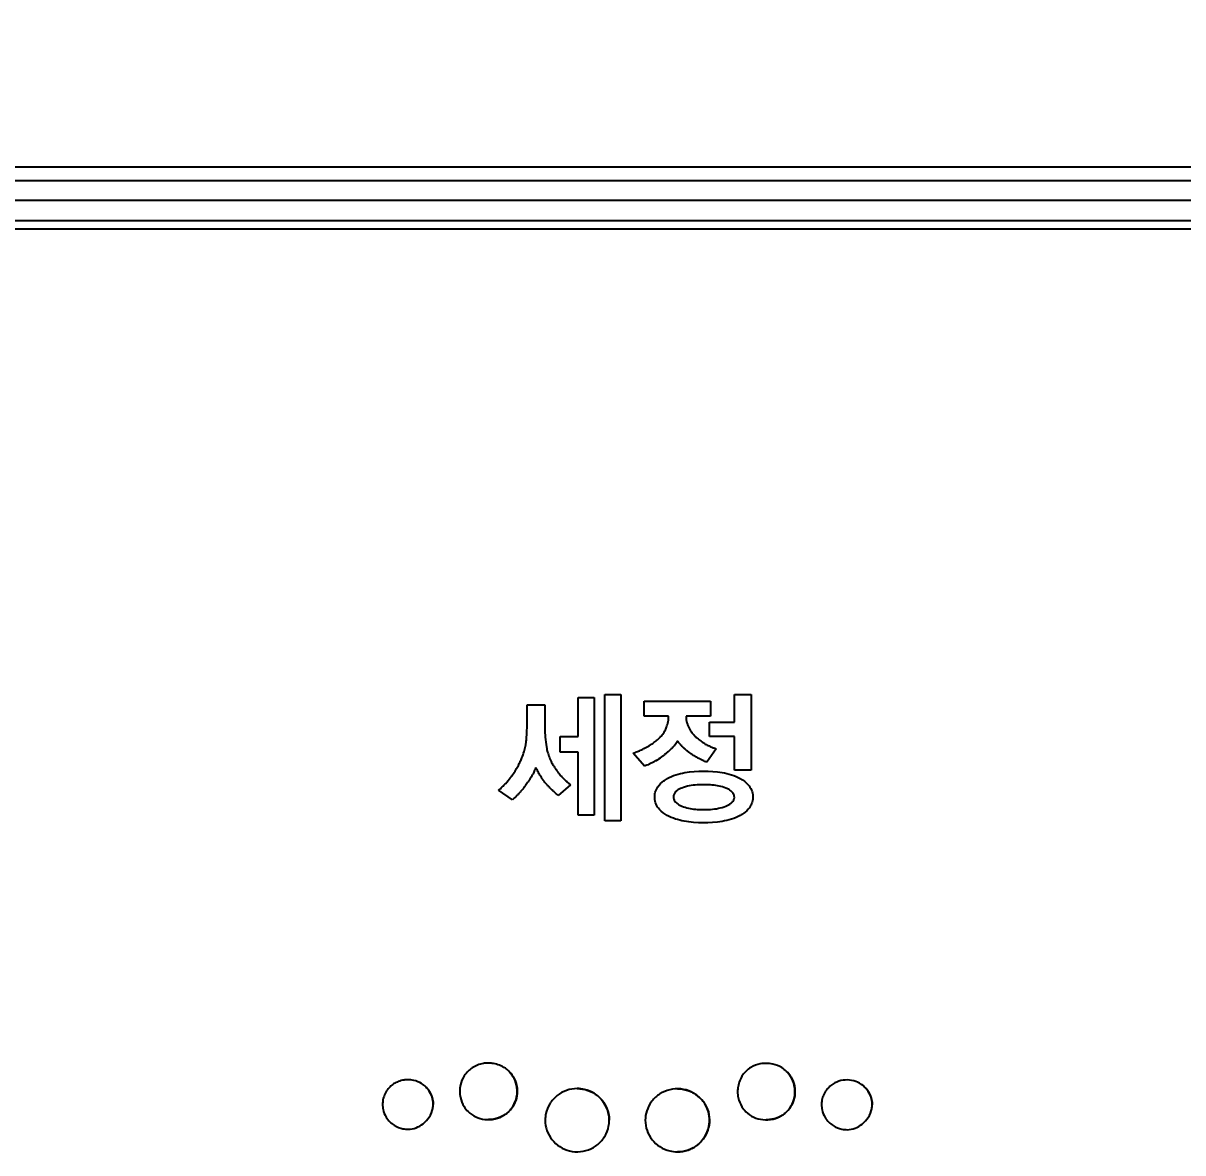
# Model space of a CAD drawing. Header units: millimetres. Extents: x 5 to 3846, y 5 to 2747.
# Drawn here: x 1385.83 to 1414.75, y 1703.98 to 1732.13 of the extents above; entities that cross this region are included whole.
import ezdxf

# ---------------------------------------------------------------- set-up
doc = ezdxf.new("R2010")
doc.units = ezdxf.units.MM
doc.layers.get('0').update_dxf_attribs({"color": 255})
doc.dimstyles.new('ISO-25', dxfattribs={"dimtxt": 2.5, "dimasz": 2.5, "dimexe": 1.25, "dimexo": 0.625, "dimtad": 1, "dimdsep": 46, "dimtxsty": 'Standard', "dimcen": 2.5, "dimadec": 0, "dimazin": 0, "dimtfac": 1, "dimtmove": 0, "dimatfit": 3, "dimfxl": 1, "dimarcsym": 0})

# ---------------------------------------------------------------- blocks, each defined once
blk = doc.blocks.new('*D200')
at = {"color": 3, "lineweight": -2, "transparency": 16777216}
for p, q in [((1358.565, 1690.481), (1358.565, 1805.516)), ((1590.215, 1690.481), (1590.215, 1805.516)), ((1374.815, 1797.391), (1573.965, 1797.391))]:
    blk.add_line(p, q, dxfattribs=at)
at = {"color": 3, "transparency": 16777216}
for points in [[(1374.815, 1800.099), (1374.815, 1794.683), (1358.565, 1797.391)], [(1573.965, 1800.099), (1573.965, 1794.683), (1590.215, 1797.391)]]:
    blk.add_solid(points, dxfattribs=at)
at = {"layer": 'DEFPOINTS', "color": 0, "transparency": 16777216}
for p in [(1590.215, 1797.391), (1358.565, 1686.418), (1590.215, 1686.418)]:
    blk.add_point(p, dxfattribs=at)
at = {"color": 3, "transparency": 16777216, "insert": (1474.39, 1813.641), "char_height": 19.5, "attachment_point": 5}
blk.add_mtext('232', dxfattribs=at)
blk = doc.blocks.new('*D201')
at = {"color": 3, "lineweight": -2, "transparency": 16777216}
for p, q in [((1359.925, 1724.768), (1359.925, 1767.755)), ((1588.855, 1724.768), (1588.855, 1767.755)), ((1376.175, 1759.63), (1572.605, 1759.63))]:
    blk.add_line(p, q, dxfattribs=at)
at = {"color": 3, "transparency": 16777216}
for points in [[(1376.175, 1762.338), (1376.175, 1756.921), (1359.925, 1759.63)], [(1572.605, 1762.338), (1572.605, 1756.921), (1588.855, 1759.63)]]:
    blk.add_solid(points, dxfattribs=at)
at = {"layer": 'DEFPOINTS', "color": 0, "transparency": 16777216}
for p in [(1588.855, 1759.63), (1359.925, 1720.706), (1588.855, 1720.706)]:
    blk.add_point(p, dxfattribs=at)
at = {"color": 3, "transparency": 16777216, "insert": (1474.39, 1775.88), "char_height": 19.5, "attachment_point": 5}
blk.add_mtext('229', dxfattribs=at)

msp = doc.modelspace()

# ---------------------------------------------------------------- linework, layer by layer
at = {"linetype": 'Continuous'}
for p, q in [((1581.015, 1728.546), (1367.765, 1728.546)), ((1367.765, 1728.214), (1581.015, 1728.214)), ((1581.015, 1727.714), (1367.765, 1727.714)), ((1581.015, 1727.206), (1367.765, 1727.206)), ((1367.765, 1727.006), (1581.015, 1727.006)), ((1400.335, 1715.399), (1400.735, 1715.399)), ((1400.335, 1712.249), (1400.335, 1715.399)), ((1400.735, 1715.399), (1400.735, 1715.399)), ((1400.735, 1715.399), (1400.735, 1712.249)), ((1400.735, 1715.399), (1400.735, 1712.249)), ((1403.571, 1715.399), (1403.986, 1715.399)), ((1403.571, 1714.712), (1403.571, 1715.399)), ((1403.986, 1715.399), (1403.986, 1713.516)), ((1403.986, 1715.399), (1403.986, 1715.399)), ((1403.986, 1715.399), (1403.986, 1713.516)), ((1398.394, 1715.145), (1398.834, 1715.145)), ((1398.394, 1714.612), (1398.394, 1715.145)), ((1398.834, 1715.145), (1398.834, 1714.612)), ((1398.834, 1715.145), (1398.834, 1715.145)), ((1398.834, 1715.145), (1398.834, 1714.612)), ((1399.669, 1715.328), (1400.069, 1715.328)), ((1399.669, 1714.354), (1399.669, 1715.328)), ((1400.069, 1715.328), (1400.069, 1712.392)), ((1400.069, 1715.328), (1400.069, 1715.328)), ((1400.069, 1715.328), (1400.069, 1712.392)), ((1401.315, 1715.231), (1402.969, 1715.231)), ((1401.315, 1714.862), (1401.315, 1715.231)), ((1402.969, 1715.231), (1402.969, 1714.862)), ((1402.969, 1715.231), (1402.969, 1715.231)), ((1402.969, 1715.231), (1402.969, 1714.862)), ((1401.92, 1714.862), (1401.315, 1714.862)), ((1401.92, 1714.801), (1401.92, 1714.862)), ((1402.364, 1714.862), (1402.364, 1714.801)), ((1402.969, 1714.862), (1402.364, 1714.862)), ((1402.364, 1714.862), (1402.364, 1714.862)), ((1402.364, 1714.862), (1402.364, 1714.801)), ((1402.969, 1714.862), (1402.969, 1714.862)), ((1398.834, 1714.612), (1398.834, 1714.612)), ((1402.364, 1714.801), (1402.364, 1714.801)), ((1402.418, 1714.596), (1402.418, 1714.596)), ((1402.945, 1714.712), (1403.571, 1714.712)), ((1402.945, 1714.35), (1402.945, 1714.712)), ((1399.217, 1714.354), (1399.669, 1714.354)), ((1399.217, 1713.96), (1399.217, 1714.354)), ((1402.579, 1714.364), (1402.579, 1714.364)), ((1403.571, 1714.35), (1402.945, 1714.35)), ((1403.571, 1713.516), (1403.571, 1714.35)), ((1398.879, 1714.092), (1398.879, 1714.092)), ((1399.669, 1713.96), (1399.217, 1713.96)), ((1399.669, 1712.392), (1399.669, 1713.96)), ((1402.026, 1714.082), (1402.026, 1714.082)), ((1402.861, 1714.153), (1402.861, 1714.153)), ((1403.109, 1714.049), (1402.879, 1713.713)), ((1403.109, 1714.049), (1402.879, 1713.713)), ((1403.109, 1714.049), (1403.109, 1714.049)), ((1401.326, 1713.616), (1401.043, 1713.939)), ((1401.582, 1713.734), (1401.582, 1713.734)), ((1401.841, 1713.913), (1401.841, 1713.913)), ((1402.879, 1713.713), (1402.879, 1713.713)), ((1398.532, 1713.402), (1398.532, 1713.402)), ((1399.056, 1713.62), (1399.056, 1713.62)), ((1401.326, 1713.616), (1401.326, 1713.616)), ((1403.986, 1713.516), (1403.571, 1713.516)), ((1403.986, 1713.516), (1403.986, 1713.516)), ((1398.39, 1713.183), (1398.39, 1713.183)), ((1399.479, 1713.151), (1399.171, 1712.886)), ((1399.479, 1713.151), (1399.171, 1712.886)), ((1399.275, 1713.333), (1399.275, 1713.333)), ((1399.479, 1713.151), (1399.479, 1713.151)), ((1403.712, 1713.305), (1403.712, 1713.305)), ((1398.029, 1712.775), (1397.682, 1713.012)), ((1398.219, 1712.963), (1398.219, 1712.963)), ((1399.171, 1712.886), (1399.171, 1712.886)), ((1402.252, 1713.069), (1402.252, 1713.069)), ((1398.029, 1712.775), (1398.029, 1712.775)), ((1402.252, 1712.62), (1402.252, 1712.62)), ((1400.069, 1712.392), (1399.669, 1712.392)), ((1400.069, 1712.392), (1400.069, 1712.392)), ((1400.735, 1712.249), (1400.335, 1712.249)), ((1400.735, 1712.249), (1400.735, 1712.249)), ((1403.712, 1712.385), (1403.712, 1712.385)), ((1397.432, 1706.212), (1397.432, 1706.212)), ((1404.361, 1706.206), (1404.361, 1706.206)), ((1397.94, 1706.012), (1397.94, 1706.012)), ((1404.867, 1706.006), (1404.867, 1706.006)), ((1395.423, 1705.796), (1395.423, 1705.796)), ((1395.866, 1705.622), (1395.866, 1705.622)), ((1399.646, 1705.577), (1399.646, 1705.577)), ((1402.144, 1705.571), (1402.144, 1705.571)), ((1406.37, 1705.792), (1406.37, 1705.792)), ((1406.812, 1705.615), (1406.812, 1705.615)), ((1396.054, 1705.179), (1396.054, 1705.179)), ((1397.938, 1705.004), (1397.938, 1705.004)), ((1404.867, 1705), (1404.867, 1705)), ((1407.002, 1705.171), (1407.002, 1705.171)), ((1397.43, 1704.803), (1397.43, 1704.803)), ((1400.443, 1704.789), (1400.443, 1704.789)), ((1404.359, 1704.798), (1404.359, 1704.798)), ((1395.425, 1704.562), (1395.425, 1704.562)), ((1406.373, 1704.552), (1406.373, 1704.552)), ((1399.645, 1704.002), (1399.645, 1704.002)), ((1402.142, 1704), (1402.142, 1704))]:
    msp.add_line(p, q, dxfattribs=at)
for points, knots in [([(1398.365, 1714.173), (1398.371, 1714.213), (1398.376, 1714.253), (1398.383, 1714.333), (1398.386, 1714.373), (1398.392, 1714.479), (1398.394, 1714.546), (1398.394, 1714.612)], [0, 0, 0, 0, 0.273801, 0.273801, 0.547572, 0.547572, 1, 1, 1, 1]), ([(1398.834, 1714.612), (1398.834, 1714.566), (1398.835, 1714.52), (1398.84, 1714.428), (1398.843, 1714.382), (1398.855, 1714.254), (1398.866, 1714.173), (1398.879, 1714.092)], [0, 0, 0, 0, 0.264673, 0.264673, 0.529322, 0.529322, 1, 1, 1, 1]), ([(1398.834, 1714.612), (1398.834, 1714.566), (1398.835, 1714.52), (1398.84, 1714.428), (1398.843, 1714.382), (1398.855, 1714.254), (1398.866, 1714.173), (1398.879, 1714.092)], [0, 0, 0, 0, 0.264673, 0.264673, 0.529322, 0.529322, 1, 1, 1, 1]), ([(1401.698, 1714.322), (1401.714, 1714.337), (1401.729, 1714.353), (1401.768, 1714.398), (1401.79, 1714.428), (1401.826, 1714.484), (1401.841, 1714.51), (1401.86, 1714.552), (1401.866, 1714.567), (1401.872, 1714.583)], [0, 0, 0, 0, 0.20739, 0.20739, 0.561083, 0.561083, 0.841869, 0.841869, 1, 1, 1, 1]), ([(1401.872, 1714.583), (1401.88, 1714.606), (1401.888, 1714.629), (1401.901, 1714.676), (1401.908, 1714.7), (1401.917, 1714.75), (1401.92, 1714.775), (1401.92, 1714.801)], [0, 0, 0, 0, 0.32154, 0.32154, 0.657831, 0.657831, 1, 1, 1, 1]), ([(1402.364, 1714.801), (1402.364, 1714.778), (1402.367, 1714.754), (1402.377, 1714.708), (1402.384, 1714.686), (1402.4, 1714.64), (1402.408, 1714.618), (1402.418, 1714.596)], [0, 0, 0, 0, 0.328201, 0.328201, 0.662685, 0.662685, 1, 1, 1, 1]), ([(1402.364, 1714.801), (1402.364, 1714.778), (1402.367, 1714.754), (1402.377, 1714.708), (1402.384, 1714.686), (1402.4, 1714.64), (1402.408, 1714.618), (1402.418, 1714.596)], [0, 0, 0, 0, 0.328201, 0.328201, 0.662685, 0.662685, 1, 1, 1, 1]), ([(1402.418, 1714.596), (1402.427, 1714.573), (1402.439, 1714.55), (1402.463, 1714.507), (1402.477, 1714.486), (1402.509, 1714.44), (1402.529, 1714.417), (1402.559, 1714.384), (1402.569, 1714.374), (1402.579, 1714.364)], [0, 0, 0, 0, 0.264389, 0.264389, 0.528697, 0.528697, 0.85338, 0.85338, 1, 1, 1, 1]), ([(1402.418, 1714.596), (1402.427, 1714.573), (1402.439, 1714.55), (1402.463, 1714.507), (1402.477, 1714.486), (1402.509, 1714.44), (1402.529, 1714.417), (1402.559, 1714.384), (1402.569, 1714.374), (1402.579, 1714.364)], [0, 0, 0, 0, 0.264388, 0.264388, 0.528696, 0.528696, 0.853379, 0.853379, 1, 1, 1, 1]), ([(1401.37, 1714.084), (1401.395, 1714.096), (1401.419, 1714.109), (1401.482, 1714.147), (1401.521, 1714.172), (1401.588, 1714.222), (1401.617, 1714.245), (1401.663, 1714.286), (1401.681, 1714.304), (1401.698, 1714.322)], [0, 0, 0, 0, 0.202214, 0.202214, 0.543187, 0.543187, 0.81488, 0.81488, 1, 1, 1, 1]), ([(1402.15, 1714.243), (1402.15, 1714.243), (1402.15, 1714.243), (1402.14, 1714.226), (1402.13, 1714.209), (1402.108, 1714.178), (1402.096, 1714.162), (1402.07, 1714.129), (1402.055, 1714.112), (1402.035, 1714.091), (1402.03, 1714.086), (1402.026, 1714.082)], [0, 0, 0, 0, 0.000079, 0.000079, 0.284465, 0.284465, 0.56867, 0.56867, 0.907013, 0.907013, 1, 1, 1, 1]), ([(1402.266, 1714.101), (1402.256, 1714.111), (1402.247, 1714.122), (1402.222, 1714.149), (1402.206, 1714.167), (1402.18, 1714.199), (1402.169, 1714.214), (1402.155, 1714.234), (1402.153, 1714.238), (1402.15, 1714.243)], [0, 0, 0, 0, 0.227925, 0.227925, 0.609223, 0.609223, 0.913966, 0.913966, 1, 1, 1, 1]), ([(1402.579, 1714.364), (1402.597, 1714.347), (1402.616, 1714.33), (1402.667, 1714.286), (1402.7, 1714.259), (1402.761, 1714.214), (1402.789, 1714.195), (1402.832, 1714.169), (1402.847, 1714.161), (1402.861, 1714.153)], [0, 0, 0, 0, 0.213876, 0.213876, 0.573069, 0.573069, 0.859765, 0.859765, 1, 1, 1, 1]), ([(1402.579, 1714.364), (1402.597, 1714.347), (1402.616, 1714.33), (1402.667, 1714.286), (1402.7, 1714.259), (1402.761, 1714.214), (1402.789, 1714.195), (1402.832, 1714.169), (1402.847, 1714.161), (1402.861, 1714.153)], [0, 0, 0, 0, 0.213874, 0.213874, 0.573067, 0.573067, 0.859764, 0.859764, 1, 1, 1, 1]), ([(1398.223, 1713.724), (1398.237, 1713.755), (1398.25, 1713.786), (1398.285, 1713.871), (1398.305, 1713.926), (1398.335, 1714.025), (1398.346, 1714.069), (1398.359, 1714.134), (1398.362, 1714.154), (1398.365, 1714.173)], [0, 0, 0, 0, 0.217171, 0.217171, 0.582045, 0.582045, 0.873309, 0.873309, 1, 1, 1, 1]), ([(1398.879, 1714.092), (1398.886, 1714.047), (1398.896, 1714.002), (1398.919, 1713.914), (1398.934, 1713.87), (1398.967, 1713.784), (1398.986, 1713.742), (1399.023, 1713.673), (1399.039, 1713.646), (1399.056, 1713.62)], [0, 0, 0, 0, 0.268655, 0.268655, 0.541586, 0.541586, 0.812603, 0.812603, 1, 1, 1, 1]), ([(1398.879, 1714.092), (1398.886, 1714.047), (1398.896, 1714.002), (1398.919, 1713.914), (1398.934, 1713.87), (1398.967, 1713.784), (1398.986, 1713.742), (1399.023, 1713.673), (1399.039, 1713.646), (1399.056, 1713.62)], [0, 0, 0, 0, 0.268655, 0.268655, 0.541585, 0.541585, 0.812602, 0.812602, 1, 1, 1, 1]), ([(1401.043, 1713.939), (1401.078, 1713.95), (1401.112, 1713.963), (1401.18, 1713.991), (1401.213, 1714.006), (1401.288, 1714.041), (1401.329, 1714.062), (1401.37, 1714.084)], [0, 0, 0, 0, 0.30684, 0.30684, 0.613344, 0.613344, 1, 1, 1, 1]), ([(1402.026, 1714.082), (1402.01, 1714.065), (1401.994, 1714.05), (1401.962, 1714.019), (1401.945, 1714.003), (1401.908, 1713.97), (1401.888, 1713.952), (1401.858, 1713.927), (1401.85, 1713.92), (1401.841, 1713.913)], [0, 0, 0, 0, 0.270217, 0.270217, 0.54042, 0.54042, 0.86815, 0.86815, 1, 1, 1, 1]), ([(1402.026, 1714.082), (1402.01, 1714.065), (1401.994, 1714.05), (1401.962, 1714.019), (1401.945, 1714.003), (1401.908, 1713.97), (1401.888, 1713.952), (1401.858, 1713.927), (1401.85, 1713.92), (1401.841, 1713.913)], [0, 0, 0, 0, 0.270218, 0.270218, 0.540421, 0.540421, 0.868151, 0.868151, 1, 1, 1, 1]), ([(1402.45, 1713.946), (1402.437, 1713.955), (1402.424, 1713.964), (1402.388, 1713.991), (1402.367, 1714.008), (1402.329, 1714.04), (1402.313, 1714.055), (1402.287, 1714.08), (1402.276, 1714.091), (1402.266, 1714.101)], [0, 0, 0, 0, 0.203368, 0.203368, 0.543979, 0.543979, 0.815976, 0.815976, 1, 1, 1, 1]), ([(1402.861, 1714.153), (1402.878, 1714.144), (1402.895, 1714.135), (1402.942, 1714.113), (1402.971, 1714.1), (1403.025, 1714.078), (1403.049, 1714.069), (1403.085, 1714.057), (1403.097, 1714.053), (1403.109, 1714.049)], [0, 0, 0, 0, 0.214791, 0.214791, 0.574334, 0.574334, 0.861595, 0.861595, 1, 1, 1, 1]), ([(1402.861, 1714.153), (1402.878, 1714.144), (1402.895, 1714.135), (1402.942, 1714.113), (1402.971, 1714.1), (1403.025, 1714.078), (1403.049, 1714.069), (1403.085, 1714.057), (1403.097, 1714.053), (1403.109, 1714.049)], [0, 0, 0, 0, 0.214793, 0.214793, 0.574337, 0.574337, 0.861597, 0.861597, 1, 1, 1, 1]), ([(1397.975, 1713.321), (1397.994, 1713.345), (1398.013, 1713.37), (1398.062, 1713.437), (1398.09, 1713.48), (1398.139, 1713.56), (1398.159, 1713.596), (1398.194, 1713.663), (1398.209, 1713.693), (1398.223, 1713.724)], [0, 0, 0, 0, 0.195577, 0.195577, 0.523986, 0.523986, 0.785971, 0.785971, 1, 1, 1, 1]), ([(1401.582, 1713.734), (1401.558, 1713.721), (1401.535, 1713.708), (1401.487, 1713.684), (1401.463, 1713.672), (1401.401, 1713.645), (1401.364, 1713.629), (1401.326, 1713.616)], [0, 0, 0, 0, 0.286195, 0.286195, 0.572425, 0.572425, 1, 1, 1, 1]), ([(1401.841, 1713.913), (1401.821, 1713.896), (1401.8, 1713.879), (1401.757, 1713.846), (1401.735, 1713.83), (1401.685, 1713.796), (1401.657, 1713.778), (1401.613, 1713.752), (1401.597, 1713.743), (1401.582, 1713.734)], [0, 0, 0, 0, 0.256546, 0.256546, 0.513086, 0.513086, 0.830981, 0.830981, 1, 1, 1, 1]), ([(1401.841, 1713.913), (1401.821, 1713.896), (1401.8, 1713.879), (1401.757, 1713.846), (1401.735, 1713.83), (1401.679, 1713.792), (1401.645, 1713.771), (1401.601, 1713.745), (1401.591, 1713.74), (1401.582, 1713.734)], [0, 0, 0, 0, 0.256531, 0.256531, 0.513057, 0.513057, 0.898335, 0.898335, 1, 1, 1, 1]), ([(1402.693, 1713.795), (1402.693, 1713.795), (1402.693, 1713.795), (1402.668, 1713.808), (1402.642, 1713.822), (1402.592, 1713.852), (1402.567, 1713.867), (1402.515, 1713.901), (1402.487, 1713.92), (1402.456, 1713.941), (1402.453, 1713.943), (1402.45, 1713.946)], [0, 0, 0, 0, 0.000084, 0.000084, 0.304524, 0.304524, 0.608816, 0.608816, 0.96199, 0.96199, 1, 1, 1, 1]), ([(1402.879, 1713.713), (1402.862, 1713.72), (1402.845, 1713.726), (1402.81, 1713.741), (1402.793, 1713.748), (1402.756, 1713.765), (1402.735, 1713.774), (1402.708, 1713.788), (1402.701, 1713.791), (1402.693, 1713.795)], [0, 0, 0, 0, 0.274754, 0.274754, 0.549489, 0.549489, 0.88061, 0.88061, 1, 1, 1, 1]), ([(1398.532, 1713.402), (1398.531, 1713.4), (1398.53, 1713.398), (1398.518, 1713.378), (1398.507, 1713.36), (1398.485, 1713.326), (1398.474, 1713.308), (1398.448, 1713.268), (1398.433, 1713.246), (1398.409, 1713.21), (1398.4, 1713.197), (1398.39, 1713.183)], [0, 0, 0, 0, 0.028769, 0.028769, 0.264316, 0.264316, 0.499995, 0.499995, 0.815293, 0.815293, 1, 1, 1, 1]), ([(1398.532, 1713.402), (1398.531, 1713.4), (1398.53, 1713.398), (1398.518, 1713.378), (1398.507, 1713.36), (1398.485, 1713.326), (1398.474, 1713.308), (1398.448, 1713.268), (1398.433, 1713.246), (1398.409, 1713.21), (1398.4, 1713.197), (1398.39, 1713.183)], [0, 0, 0, 0, 0.028769, 0.028769, 0.264317, 0.264317, 0.499997, 0.499997, 0.815295, 0.815295, 1, 1, 1, 1]), ([(1398.612, 1713.58), (1398.608, 1713.568), (1398.604, 1713.557), (1398.592, 1713.525), (1398.584, 1713.505), (1398.569, 1713.471), (1398.561, 1713.456), (1398.547, 1713.428), (1398.54, 1713.415), (1398.532, 1713.402)], [0, 0, 0, 0, 0.192784, 0.192784, 0.515704, 0.515704, 0.773557, 0.773557, 1, 1, 1, 1]), ([(1398.704, 1713.405), (1398.694, 1713.421), (1398.685, 1713.437), (1398.668, 1713.469), (1398.659, 1713.485), (1398.641, 1713.521), (1398.631, 1713.541), (1398.619, 1713.567), (1398.615, 1713.574), (1398.612, 1713.58)], [0, 0, 0, 0, 0.27822, 0.27822, 0.556416, 0.556416, 0.890094, 0.890094, 1, 1, 1, 1]), ([(1398.82, 1713.237), (1398.811, 1713.248), (1398.802, 1713.26), (1398.779, 1713.291), (1398.765, 1713.311), (1398.74, 1713.347), (1398.729, 1713.364), (1398.714, 1713.388), (1398.709, 1713.397), (1398.704, 1713.405)], [0, 0, 0, 0, 0.214188, 0.214188, 0.571603, 0.571603, 0.85744, 0.85744, 1, 1, 1, 1]), ([(1399.056, 1713.62), (1399.065, 1713.607), (1399.073, 1713.595), (1399.106, 1713.545), (1399.133, 1713.508), (1399.182, 1713.441), (1399.206, 1713.412), (1399.245, 1713.366), (1399.259, 1713.349), (1399.275, 1713.333)], [0, 0, 0, 0, 0.123248, 0.123248, 0.500018, 0.500018, 0.81428, 0.81428, 1, 1, 1, 1]), ([(1399.056, 1713.62), (1399.065, 1713.607), (1399.073, 1713.595), (1399.106, 1713.545), (1399.133, 1713.508), (1399.182, 1713.441), (1399.206, 1713.412), (1399.245, 1713.366), (1399.259, 1713.349), (1399.275, 1713.333)], [0, 0, 0, 0, 0.123246, 0.123246, 0.500017, 0.500017, 0.814279, 0.814279, 1, 1, 1, 1]), ([(1401.891, 1713.303), (1402.025, 1713.381), (1402.179, 1713.426), (1402.636, 1713.504), (1402.952, 1713.504), (1403.414, 1713.429), (1403.574, 1713.385), (1403.712, 1713.305)], [0, 0, 0, 0, 0.248838, 0.248838, 0.743466, 0.743466, 1, 1, 1, 1]), ([(1397.682, 1713.012), (1397.682, 1713.012), (1397.682, 1713.012), (1397.714, 1713.038), (1397.745, 1713.066), (1397.804, 1713.124), (1397.833, 1713.154), (1397.901, 1713.229), (1397.939, 1713.275), (1397.975, 1713.321)], [0, 0, 0, 0, 0.000101, 0.000101, 0.292202, 0.292202, 0.584081, 0.584081, 1, 1, 1, 1]), ([(1398.39, 1713.183), (1398.379, 1713.167), (1398.368, 1713.151), (1398.337, 1713.109), (1398.318, 1713.082), (1398.281, 1713.036), (1398.265, 1713.016), (1398.238, 1712.985), (1398.229, 1712.974), (1398.219, 1712.963)], [0, 0, 0, 0, 0.210827, 0.210827, 0.562815, 0.562815, 0.844248, 0.844248, 1, 1, 1, 1]), ([(1398.39, 1713.183), (1398.379, 1713.167), (1398.368, 1713.151), (1398.337, 1713.109), (1398.318, 1713.082), (1398.281, 1713.036), (1398.265, 1713.016), (1398.238, 1712.985), (1398.229, 1712.974), (1398.219, 1712.963)], [0, 0, 0, 0, 0.210828, 0.210828, 0.562817, 0.562817, 0.84425, 0.84425, 1, 1, 1, 1]), ([(1399.004, 1713.033), (1398.986, 1713.05), (1398.968, 1713.068), (1398.934, 1713.104), (1398.917, 1713.122), (1398.88, 1713.163), (1398.861, 1713.186), (1398.834, 1713.219), (1398.827, 1713.228), (1398.82, 1713.237)], [0, 0, 0, 0, 0.272862, 0.272862, 0.545698, 0.545698, 0.875481, 0.875481, 1, 1, 1, 1]), ([(1399.275, 1713.333), (1399.291, 1713.316), (1399.308, 1713.3), (1399.341, 1713.268), (1399.359, 1713.252), (1399.398, 1713.217), (1399.42, 1713.198), (1399.454, 1713.17), (1399.466, 1713.16), (1399.479, 1713.151)], [0, 0, 0, 0, 0.256081, 0.256081, 0.512159, 0.512159, 0.829484, 0.829484, 1, 1, 1, 1]), ([(1399.275, 1713.333), (1399.287, 1713.321), (1399.299, 1713.309), (1399.332, 1713.276), (1399.354, 1713.256), (1399.394, 1713.221), (1399.411, 1713.205), (1399.446, 1713.177), (1399.462, 1713.164), (1399.479, 1713.151)], [0, 0, 0, 0, 0.188289, 0.188289, 0.512177, 0.512177, 0.768251, 0.768251, 1, 1, 1, 1]), ([(1401.891, 1712.383), (1401.82, 1712.423), (1401.751, 1712.472), (1401.662, 1712.572), (1401.633, 1712.616), (1401.592, 1712.711), (1401.58, 1712.763), (1401.575, 1712.864), (1401.58, 1712.914), (1401.606, 1713.011), (1401.63, 1713.059), (1401.698, 1713.156), (1401.748, 1713.204), (1401.83, 1713.265), (1401.86, 1713.285), (1401.891, 1713.303)], [0, 0, 0, 0, 0.211448, 0.211448, 0.343908, 0.343908, 0.477202, 0.477202, 0.603479, 0.603479, 0.736187, 0.736187, 0.908305, 0.908305, 1, 1, 1, 1]), ([(1403.354, 1713.067), (1403.246, 1713.11), (1403.129, 1713.131), (1402.888, 1713.153), (1402.762, 1713.154), (1402.506, 1713.137), (1402.373, 1713.117), (1402.252, 1713.069)], [0, 0, 0, 0, 0.311836, 0.311836, 0.648272, 0.648272, 1, 1, 1, 1]), ([(1403.712, 1713.305), (1403.783, 1713.264), (1403.851, 1713.213), (1403.94, 1713.112), (1403.97, 1713.067), (1404.011, 1712.971), (1404.022, 1712.918), (1404.027, 1712.815), (1404.022, 1712.764), (1403.993, 1712.667), (1403.97, 1712.62), (1403.901, 1712.525), (1403.851, 1712.478), (1403.77, 1712.42), (1403.741, 1712.402), (1403.712, 1712.385)], [0, 0, 0, 0, 0.212577, 0.212577, 0.34737, 0.34737, 0.48309, 0.48309, 0.610986, 0.610986, 0.74331, 0.74331, 0.914007, 0.914007, 1, 1, 1, 1]), ([(1403.712, 1713.305), (1403.783, 1713.264), (1403.851, 1713.213), (1403.94, 1713.112), (1403.97, 1713.067), (1404.011, 1712.971), (1404.022, 1712.918), (1404.027, 1712.815), (1404.022, 1712.764), (1403.993, 1712.667), (1403.97, 1712.62), (1403.901, 1712.525), (1403.851, 1712.478), (1403.77, 1712.42), (1403.741, 1712.402), (1403.712, 1712.385)], [0, 0, 0, 0, 0.212577, 0.212577, 0.34737, 0.34737, 0.48309, 0.48309, 0.610986, 0.610986, 0.74331, 0.74331, 0.914007, 0.914007, 1, 1, 1, 1]), ([(1398.219, 1712.963), (1398.203, 1712.945), (1398.186, 1712.928), (1398.153, 1712.893), (1398.135, 1712.876), (1398.097, 1712.838), (1398.076, 1712.818), (1398.046, 1712.79), (1398.037, 1712.783), (1398.029, 1712.775)], [0, 0, 0, 0, 0.270532, 0.270532, 0.541057, 0.541057, 0.869034, 0.869034, 1, 1, 1, 1]), ([(1399.171, 1712.886), (1399.155, 1712.899), (1399.139, 1712.913), (1399.107, 1712.94), (1399.091, 1712.954), (1399.057, 1712.984), (1399.038, 1713.001), (1399.015, 1713.023), (1399.01, 1713.028), (1399.004, 1713.033)], [0, 0, 0, 0, 0.282668, 0.282668, 0.565319, 0.565319, 0.902324, 0.902324, 1, 1, 1, 1]), ([(1402.252, 1713.069), (1402.207, 1713.051), (1402.164, 1713.029), (1402.108, 1712.984), (1402.092, 1712.967), (1402.065, 1712.929), (1402.055, 1712.907), (1402.045, 1712.864), (1402.045, 1712.843), (1402.049, 1712.803), (1402.056, 1712.783), (1402.074, 1712.748), (1402.085, 1712.732), (1402.122, 1712.692), (1402.152, 1712.671), (1402.205, 1712.641), (1402.228, 1712.63), (1402.252, 1712.62)], [0, 0, 0, 0, 0.22291, 0.22291, 0.330397, 0.330397, 0.439675, 0.439675, 0.533739, 0.533739, 0.627662, 0.627662, 0.717302, 0.717302, 0.881542, 0.881542, 1, 1, 1, 1]), ([(1402.252, 1713.069), (1402.207, 1713.051), (1402.164, 1713.029), (1402.108, 1712.984), (1402.092, 1712.967), (1402.065, 1712.929), (1402.055, 1712.907), (1402.045, 1712.864), (1402.045, 1712.843), (1402.049, 1712.803), (1402.056, 1712.783), (1402.074, 1712.748), (1402.085, 1712.732), (1402.122, 1712.692), (1402.152, 1712.671), (1402.205, 1712.641), (1402.228, 1712.63), (1402.252, 1712.62)], [0, 0, 0, 0, 0.22291, 0.22291, 0.330397, 0.330397, 0.439675, 0.439675, 0.533739, 0.533739, 0.627662, 0.627662, 0.717302, 0.717302, 0.881542, 0.881542, 1, 1, 1, 1]), ([(1403.354, 1712.618), (1403.399, 1712.636), (1403.443, 1712.658), (1403.499, 1712.703), (1403.516, 1712.72), (1403.543, 1712.757), (1403.554, 1712.779), (1403.564, 1712.822), (1403.565, 1712.842), (1403.56, 1712.882), (1403.555, 1712.901), (1403.537, 1712.936), (1403.526, 1712.952), (1403.49, 1712.991), (1403.462, 1713.012), (1403.408, 1713.043), (1403.381, 1713.056), (1403.354, 1713.067)], [0, 0, 0, 0, 0.224378, 0.224378, 0.330689, 0.330689, 0.438928, 0.438928, 0.531145, 0.531145, 0.621917, 0.621917, 0.710138, 0.710138, 0.865366, 0.865366, 1, 1, 1, 1]), ([(1402.252, 1712.62), (1402.359, 1712.574), (1402.476, 1712.552), (1402.717, 1712.529), (1402.843, 1712.528), (1403.099, 1712.547), (1403.232, 1712.568), (1403.354, 1712.618)], [0, 0, 0, 0, 0.312038, 0.312038, 0.647742, 0.647742, 1, 1, 1, 1]), ([(1403.712, 1712.385), (1403.574, 1712.306), (1403.415, 1712.263), (1402.947, 1712.188), (1402.623, 1712.189), (1402.166, 1712.269), (1402.02, 1712.311), (1401.891, 1712.383)], [0, 0, 0, 0, 0.255439, 0.255439, 0.763122, 0.763122, 1, 1, 1, 1]), ([(1397.432, 1706.212), (1397.389, 1706.212), (1397.346, 1706.209), (1397.255, 1706.193), (1397.205, 1706.18), (1397.111, 1706.143), (1397.066, 1706.12), (1396.988, 1706.069), (1396.954, 1706.042), (1396.923, 1706.012)], [0, 0, 0, 0, 0.228198, 0.228198, 0.499558, 0.499558, 0.769084, 0.769084, 1, 1, 1, 1]), ([(1397.94, 1706.012), (1397.913, 1706.037), (1397.884, 1706.061), (1397.807, 1706.113), (1397.757, 1706.14), (1397.658, 1706.178), (1397.609, 1706.192), (1397.517, 1706.208), (1397.474, 1706.212), (1397.432, 1706.212)], [0, 0, 0, 0, 0.199136, 0.199136, 0.500184, 0.500184, 0.771154, 0.771154, 1, 1, 1, 1]), ([(1404.361, 1706.206), (1404.31, 1706.207), (1404.259, 1706.202), (1404.129, 1706.176), (1404.049, 1706.146), (1403.932, 1706.077), (1403.889, 1706.043), (1403.851, 1706.006)], [0, 0, 0, 0, 0.269846, 0.269846, 0.71285, 0.71285, 1, 1, 1, 1]), ([(1404.867, 1706.006), (1404.831, 1706.041), (1404.79, 1706.072), (1404.679, 1706.141), (1404.602, 1706.171), (1404.47, 1706.2), (1404.415, 1706.206), (1404.361, 1706.206)], [0, 0, 0, 0, 0.27039, 0.27039, 0.70758, 0.70758, 1, 1, 1, 1]), ([(1396.923, 1706.012), (1396.887, 1705.977), (1396.855, 1705.937), (1396.784, 1705.826), (1396.752, 1705.749), (1396.721, 1705.618), (1396.715, 1705.563), (1396.715, 1705.509)], [0, 0, 0, 0, 0.271942, 0.271942, 0.708393, 0.708393, 1, 1, 1, 1]), ([(1397.938, 1705.004), (1397.994, 1705.059), (1398.042, 1705.126), (1398.111, 1705.268), (1398.134, 1705.346), (1398.154, 1705.504), (1398.149, 1705.587), (1398.113, 1705.741), (1398.083, 1705.815), (1398.014, 1705.928), (1397.979, 1705.972), (1397.94, 1706.012)], [0, 0, 0, 0, 0.213232, 0.213232, 0.425968, 0.425968, 0.643543, 0.643543, 0.851608, 0.851608, 1, 1, 1, 1]), ([(1397.94, 1706.012), (1397.997, 1705.955), (1398.044, 1705.886), (1398.114, 1705.74), (1398.137, 1705.661), (1398.154, 1705.5), (1398.147, 1705.416), (1398.109, 1705.263), (1398.077, 1705.19), (1398.008, 1705.081), (1397.975, 1705.04), (1397.938, 1705.004)], [0, 0, 0, 0, 0.217492, 0.217492, 0.434708, 0.434708, 0.653353, 0.653353, 0.86169, 0.86169, 1, 1, 1, 1]), ([(1403.851, 1706.006), (1403.824, 1705.979), (1403.799, 1705.95), (1403.745, 1705.874), (1403.719, 1705.825), (1403.679, 1705.728), (1403.664, 1705.678), (1403.648, 1705.587), (1403.644, 1705.545), (1403.644, 1705.502)], [0, 0, 0, 0, 0.20406, 0.20406, 0.500178, 0.500178, 0.773193, 0.773193, 1, 1, 1, 1]), ([(1404.867, 1705), (1404.923, 1705.054), (1404.969, 1705.12), (1405.037, 1705.26), (1405.06, 1705.336), (1405.081, 1705.494), (1405.077, 1705.577), (1405.041, 1705.732), (1405.012, 1705.806), (1404.942, 1705.92), (1404.907, 1705.966), (1404.867, 1706.006)], [0, 0, 0, 0, 0.210388, 0.210388, 0.419895, 0.419895, 0.639336, 0.639336, 0.848007, 0.848007, 1, 1, 1, 1]), ([(1404.867, 1706.006), (1404.923, 1705.95), (1404.97, 1705.883), (1405.039, 1705.74), (1405.062, 1705.662), (1405.081, 1705.502), (1405.076, 1705.419), (1405.039, 1705.264), (1405.008, 1705.191), (1404.939, 1705.08), (1404.905, 1705.037), (1404.867, 1705)], [0, 0, 0, 0, 0.214373, 0.214373, 0.428171, 0.428171, 0.647571, 0.647571, 0.856664, 0.856664, 1, 1, 1, 1]), ([(1394.979, 1705.623), (1394.955, 1705.6), (1394.933, 1705.574), (1394.884, 1705.509), (1394.86, 1705.466), (1394.823, 1705.381), (1394.81, 1705.337), (1394.795, 1705.257), (1394.791, 1705.221), (1394.791, 1705.184)], [0, 0, 0, 0, 0.203886, 0.203886, 0.499751, 0.499751, 0.774879, 0.774879, 1, 1, 1, 1]), ([(1395.423, 1705.796), (1395.391, 1705.796), (1395.358, 1705.794), (1395.278, 1705.782), (1395.23, 1705.769), (1395.143, 1705.736), (1395.103, 1705.715), (1395.035, 1705.671), (1395.006, 1705.648), (1394.979, 1705.623)], [0, 0, 0, 0, 0.197149, 0.197149, 0.499736, 0.499736, 0.770884, 0.770884, 1, 1, 1, 1]), ([(1395.866, 1705.622), (1395.834, 1705.652), (1395.8, 1705.679), (1395.703, 1705.739), (1395.637, 1705.765), (1395.521, 1705.791), (1395.472, 1705.796), (1395.423, 1705.796)], [0, 0, 0, 0, 0.267306, 0.267306, 0.699416, 0.699416, 1, 1, 1, 1]), ([(1395.866, 1705.622), (1395.898, 1705.59), (1395.927, 1705.554), (1395.992, 1705.454), (1396.021, 1705.386), (1396.048, 1705.271), (1396.054, 1705.225), (1396.054, 1705.179)], [0, 0, 0, 0, 0.278021, 0.278021, 0.723003, 0.723003, 1, 1, 1, 1]), ([(1396.054, 1705.179), (1396.054, 1705.214), (1396.051, 1705.249), (1396.036, 1705.33), (1396.022, 1705.375), (1395.985, 1705.461), (1395.963, 1705.501), (1395.915, 1705.568), (1395.892, 1705.596), (1395.866, 1705.622)], [0, 0, 0, 0, 0.210823, 0.210823, 0.500136, 0.500136, 0.778519, 0.778519, 1, 1, 1, 1]), ([(1399.646, 1705.577), (1399.556, 1705.578), (1399.465, 1705.562), (1399.294, 1705.503), (1399.213, 1705.458), (1399.072, 1705.346), (1399.011, 1705.277), (1398.917, 1705.125), (1398.883, 1705.04), (1398.853, 1704.9), (1398.847, 1704.845), (1398.847, 1704.79)], [0, 0, 0, 0, 0.218161, 0.218161, 0.436402, 0.436402, 0.653786, 0.653786, 0.868788, 0.868788, 1, 1, 1, 1]), ([(1400.443, 1704.789), (1400.443, 1704.877), (1400.428, 1704.965), (1400.371, 1705.13), (1400.327, 1705.209), (1400.218, 1705.345), (1400.151, 1705.405), (1400.002, 1705.5), (1399.918, 1705.536), (1399.77, 1705.57), (1399.708, 1705.577), (1399.646, 1705.577)], [0, 0, 0, 0, 0.211551, 0.211551, 0.423162, 0.423162, 0.634758, 0.634758, 0.850968, 0.850968, 1, 1, 1, 1]), ([(1399.646, 1705.577), (1399.736, 1705.577), (1399.827, 1705.562), (1399.997, 1705.503), (1400.078, 1705.458), (1400.218, 1705.346), (1400.279, 1705.277), (1400.373, 1705.125), (1400.407, 1705.04), (1400.437, 1704.9), (1400.443, 1704.844), (1400.443, 1704.789)], [0, 0, 0, 0, 0.217844, 0.217844, 0.435778, 0.435778, 0.652784, 0.652784, 0.868012, 0.868012, 1, 1, 1, 1]), ([(1402.142, 1704), (1402.233, 1704), (1402.325, 1704.015), (1402.497, 1704.075), (1402.579, 1704.121), (1402.72, 1704.234), (1402.782, 1704.304), (1402.876, 1704.457), (1402.91, 1704.542), (1402.945, 1704.713), (1402.948, 1704.801), (1402.926, 1704.973), (1402.899, 1705.059), (1402.82, 1705.214), (1402.767, 1705.285), (1402.642, 1705.406), (1402.568, 1705.457), (1402.406, 1705.533), (1402.317, 1705.558), (1402.138, 1705.576), (1402.045, 1705.57), (1401.869, 1705.529), (1401.783, 1705.492), (1401.63, 1705.394), (1401.561, 1705.331), (1401.45, 1705.188), (1401.407, 1705.107), (1401.355, 1704.946), (1401.342, 1704.865), (1401.342, 1704.786)], [0, 0, 0, 0, 0.07337, 0.07337, 0.146768, 0.146768, 0.219818, 0.219818, 0.291482, 0.291482, 0.360826, 0.360826, 0.431371, 0.431371, 0.500801, 0.500801, 0.571757, 0.571757, 0.644382, 0.644382, 0.717077, 0.717077, 0.790507, 0.790507, 0.863658, 0.863658, 0.936272, 0.936272, 1, 1, 1, 1]), ([(1402.145, 1705.571), (1402.173, 1705.571), (1402.201, 1705.57), (1402.319, 1705.558), (1402.409, 1705.532), (1402.573, 1705.455), (1402.648, 1705.401), (1402.776, 1705.274), (1402.83, 1705.199), (1402.907, 1705.038), (1402.931, 1704.951), (1402.948, 1704.777), (1402.942, 1704.689), (1402.902, 1704.52), (1402.867, 1704.438), (1402.772, 1704.292), (1402.712, 1704.227), (1402.575, 1704.119), (1402.495, 1704.075), (1402.325, 1704.015), (1402.233, 1704), (1402.142, 1704)], [0, 0, 0, 0, 0.0336, 0.0336, 0.143785, 0.143785, 0.252909, 0.252909, 0.361953, 0.361953, 0.468451, 0.468451, 0.572648, 0.572648, 0.678351, 0.678351, 0.782423, 0.782423, 0.889805, 0.889805, 1, 1, 1, 1]), ([(1405.925, 1705.615), (1405.901, 1705.592), (1405.879, 1705.567), (1405.831, 1705.501), (1405.807, 1705.459), (1405.77, 1705.373), (1405.757, 1705.33), (1405.742, 1705.249), (1405.738, 1705.212), (1405.738, 1705.176)], [0, 0, 0, 0, 0.203336, 0.203336, 0.499756, 0.499756, 0.774167, 0.774167, 1, 1, 1, 1]), ([(1406.812, 1705.615), (1406.762, 1705.664), (1406.702, 1705.704), (1406.575, 1705.762), (1406.506, 1705.781), (1406.365, 1705.796), (1406.29, 1705.791), (1406.149, 1705.758), (1406.08, 1705.729), (1405.985, 1705.668), (1405.953, 1705.643), (1405.925, 1705.615)], [0, 0, 0, 0, 0.215617, 0.215617, 0.430559, 0.430559, 0.654054, 0.654054, 0.87859, 0.87859, 1, 1, 1, 1]), ([(1407.002, 1705.171), (1407.002, 1705.207), (1406.999, 1705.242), (1406.984, 1705.324), (1406.97, 1705.369), (1406.933, 1705.454), (1406.91, 1705.495), (1406.862, 1705.562), (1406.838, 1705.59), (1406.812, 1705.615)], [0, 0, 0, 0, 0.215644, 0.215644, 0.500108, 0.500108, 0.779491, 0.779491, 1, 1, 1, 1]), ([(1406.812, 1705.615), (1406.845, 1705.583), (1406.875, 1705.547), (1406.939, 1705.447), (1406.969, 1705.379), (1406.996, 1705.264), (1407.002, 1705.217), (1407.002, 1705.171)], [0, 0, 0, 0, 0.279046, 0.279046, 0.720562, 0.720562, 1, 1, 1, 1]), ([(1396.715, 1705.509), (1396.715, 1705.458), (1396.721, 1705.407), (1396.749, 1705.277), (1396.781, 1705.198), (1396.852, 1705.084), (1396.885, 1705.042), (1396.922, 1705.005)], [0, 0, 0, 0, 0.271841, 0.271841, 0.717549, 0.717549, 1, 1, 1, 1]), ([(1403.644, 1705.502), (1403.644, 1705.452), (1403.65, 1705.401), (1403.678, 1705.271), (1403.709, 1705.193), (1403.78, 1705.079), (1403.813, 1705.037), (1403.851, 1705)], [0, 0, 0, 0, 0.272429, 0.272429, 0.715579, 0.715579, 1, 1, 1, 1]), ([(1394.791, 1705.184), (1394.791, 1705.141), (1394.795, 1705.098), (1394.819, 1704.991), (1394.844, 1704.926), (1394.906, 1704.825), (1394.938, 1704.785), (1394.975, 1704.75)], [0, 0, 0, 0, 0.263839, 0.263839, 0.685735, 0.685735, 1, 1, 1, 1]), ([(1395.425, 1704.562), (1395.493, 1704.562), (1395.563, 1704.576), (1395.691, 1704.624), (1395.751, 1704.659), (1395.864, 1704.748), (1395.915, 1704.805), (1395.998, 1704.933), (1396.03, 1705.007), (1396.05, 1705.115), (1396.053, 1705.147), (1396.054, 1705.179)], [0, 0, 0, 0, 0.213787, 0.213787, 0.426016, 0.426016, 0.658208, 0.658208, 0.900691, 0.900691, 1, 1, 1, 1]), ([(1396.922, 1705.005), (1396.979, 1704.949), (1397.046, 1704.904), (1397.189, 1704.838), (1397.267, 1704.817), (1397.429, 1704.798), (1397.515, 1704.803), (1397.679, 1704.84), (1397.759, 1704.873), (1397.869, 1704.943), (1397.905, 1704.972), (1397.938, 1705.004)], [0, 0, 0, 0, 0.212944, 0.212944, 0.424801, 0.424801, 0.651047, 0.651047, 0.877959, 0.877959, 1, 1, 1, 1]), ([(1397.938, 1705.004), (1397.881, 1704.948), (1397.812, 1704.902), (1397.667, 1704.837), (1397.588, 1704.815), (1397.483, 1704.804), (1397.457, 1704.803), (1397.431, 1704.803)], [0, 0, 0, 0, 0.431189, 0.431189, 0.860547, 0.860547, 1, 1, 1, 1]), ([(1403.851, 1705), (1403.907, 1704.944), (1403.975, 1704.899), (1404.118, 1704.833), (1404.196, 1704.812), (1404.358, 1704.793), (1404.445, 1704.798), (1404.609, 1704.836), (1404.688, 1704.869), (1404.797, 1704.939), (1404.834, 1704.968), (1404.867, 1705)], [0, 0, 0, 0, 0.212936, 0.212936, 0.424618, 0.424618, 0.652369, 0.652369, 0.877177, 0.877177, 1, 1, 1, 1]), ([(1404.867, 1705), (1404.81, 1704.944), (1404.741, 1704.898), (1404.597, 1704.832), (1404.518, 1704.811), (1404.413, 1704.8), (1404.386, 1704.798), (1404.359, 1704.798)], [0, 0, 0, 0, 0.429587, 0.429587, 0.857133, 0.857133, 1, 1, 1, 1]), ([(1405.738, 1705.176), (1405.738, 1705.133), (1405.743, 1705.09), (1405.766, 1704.981), (1405.792, 1704.916), (1405.854, 1704.815), (1405.886, 1704.775), (1405.921, 1704.74)], [0, 0, 0, 0, 0.264622, 0.264622, 0.690578, 0.690578, 1, 1, 1, 1]), ([(1406.373, 1704.552), (1406.441, 1704.552), (1406.511, 1704.566), (1406.638, 1704.615), (1406.699, 1704.65), (1406.811, 1704.739), (1406.863, 1704.796), (1406.946, 1704.924), (1406.977, 1704.999), (1406.998, 1705.107), (1407.001, 1705.139), (1407.002, 1705.171)], [0, 0, 0, 0, 0.213508, 0.213508, 0.4254, 0.4254, 0.657835, 0.657835, 0.901565, 0.901565, 1, 1, 1, 1]), ([(1394.975, 1704.75), (1395.008, 1704.718), (1395.045, 1704.689), (1395.15, 1704.623), (1395.224, 1704.592), (1395.34, 1704.567), (1395.383, 1704.562), (1395.425, 1704.562)], [0, 0, 0, 0, 0.277974, 0.277974, 0.748291, 0.748291, 1, 1, 1, 1]), ([(1398.847, 1704.79), (1398.847, 1704.703), (1398.861, 1704.615), (1398.918, 1704.451), (1398.962, 1704.373), (1399.07, 1704.237), (1399.136, 1704.177), (1399.284, 1704.081), (1399.369, 1704.045), (1399.543, 1704.003), (1399.635, 1703.997), (1399.815, 1704.015), (1399.905, 1704.039), (1400.069, 1704.116), (1400.145, 1704.169), (1400.273, 1704.295), (1400.327, 1704.369), (1400.404, 1704.529), (1400.429, 1704.617), (1400.442, 1704.733), (1400.443, 1704.761), (1400.443, 1704.789)], [0, 0, 0, 0, 0.10503, 0.10503, 0.210076, 0.210076, 0.315335, 0.315335, 0.423492, 0.423492, 0.53222, 0.53222, 0.642046, 0.642046, 0.750888, 0.750888, 0.859352, 0.859352, 0.966, 0.966, 1, 1, 1, 1]), ([(1401.342, 1704.786), (1401.342, 1704.7), (1401.357, 1704.612), (1401.414, 1704.449), (1401.457, 1704.371), (1401.565, 1704.236), (1401.631, 1704.176), (1401.779, 1704.081), (1401.864, 1704.044), (1402.014, 1704.008), (1402.078, 1704), (1402.142, 1704)], [0, 0, 0, 0, 0.209299, 0.209299, 0.418642, 0.418642, 0.628415, 0.628415, 0.845951, 0.845951, 1, 1, 1, 1]), ([(1405.921, 1704.74), (1405.954, 1704.708), (1405.991, 1704.679), (1406.095, 1704.613), (1406.168, 1704.583), (1406.285, 1704.557), (1406.329, 1704.552), (1406.373, 1704.552)], [0, 0, 0, 0, 0.277783, 0.277783, 0.739457, 0.739457, 1, 1, 1, 1])]:
    msp.add_open_spline(points, degree=3, knots=knots, dxfattribs=at)

# ---------------------------------------------------------------- dimensions: what is measured, and where the dimension line sits
for base, p1, p2, picture, middle in [((1590.215, 1797.391), (1358.565, 1686.418), (1590.215, 1686.418), '*D200', (1474.39, 1813.641)), ((1588.855, 1759.63), (1359.925, 1720.706), (1588.855, 1720.706), '*D201', (1474.39, 1775.88))]:
    dim = msp.add_linear_dim(base=base, p1=p1, p2=p2, dimstyle='ISO-25', override={"dimscale": 6.5, "dimtxt": 3, "dimgap": 1, "dimdec": 0, "dimclrd": 3, "dimclre": 3, "dimclrt": 3, "dimtdec": 0})
    dim.commit()
    dim.dimension.update_dxf_attribs({"geometry": picture, "text_midpoint": middle})

doc.saveas('drawing.dxf')
